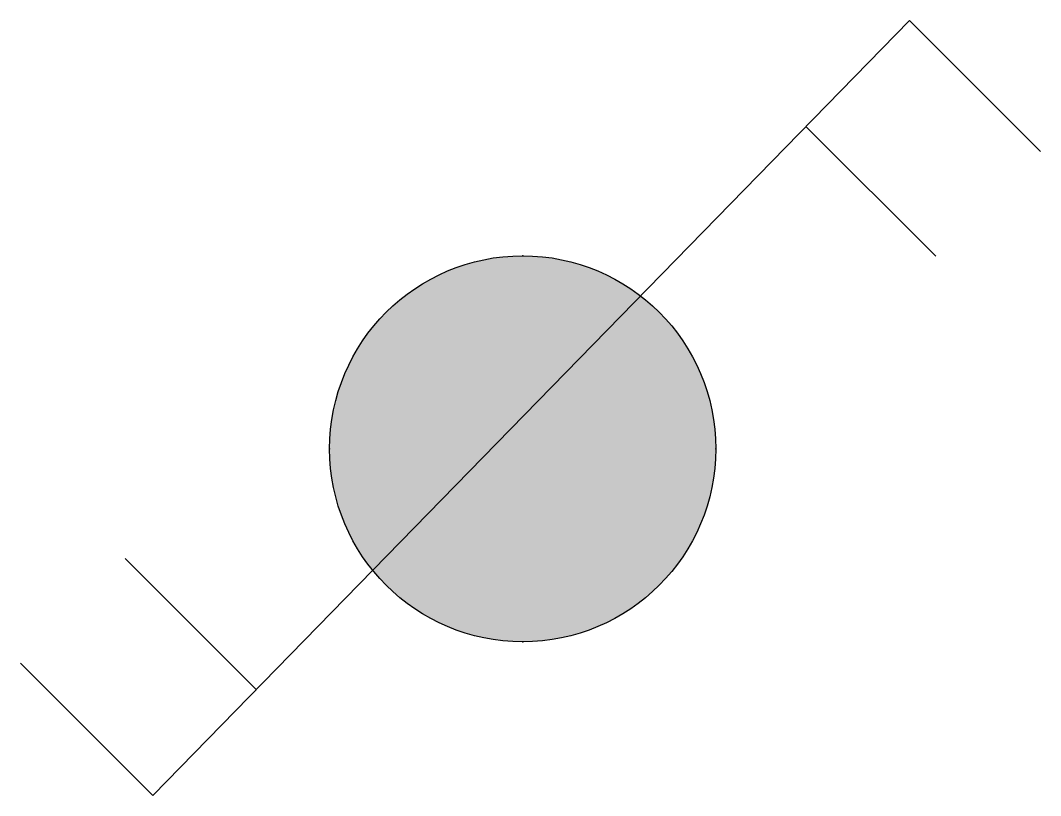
# Model space of a CAD drawing. Header units: millimetres. Extents: x -271 to 280, y -188 to 230.
import ezdxf

# ---------------------------------------------------------------- set-up
doc = ezdxf.new("R2010")
doc.units = ezdxf.units.MM

msp = doc.modelspace()

# ---------------------------------------------------------------- hatches: boundary and pattern name
h = msp.add_hatch(color=256)
edge = h.paths.add_edge_path()
edge.add_arc((0.31, -0.79), 104.17, 0, 360)

# ---------------------------------------------------------------- linework, layer by layer
for p, q in [((-199.28, -187.99), (208.99, 230.41)), ((208.99, 230.41), (279.7, 159.7)), ((153.11, 173.15), (223.13, 103.13))]:
    msp.add_line(p, q)
at = {"ltscale": 38.355372}
for p, q in [((-143.41, -130.73), (-214.12, -60.02)), ((-199.28, -187.99), (-270.69, -116.59))]:
    msp.add_line(p, q, dxfattribs=at)
msp.add_circle((0.31, -0.79), 104.17)
for p in [(0.31, 103.38), (-103.86, -0.79), (104.48, -0.79), (0.31, -104.95)]:
    msp.add_point(p)

doc.saveas('drawing.dxf')
